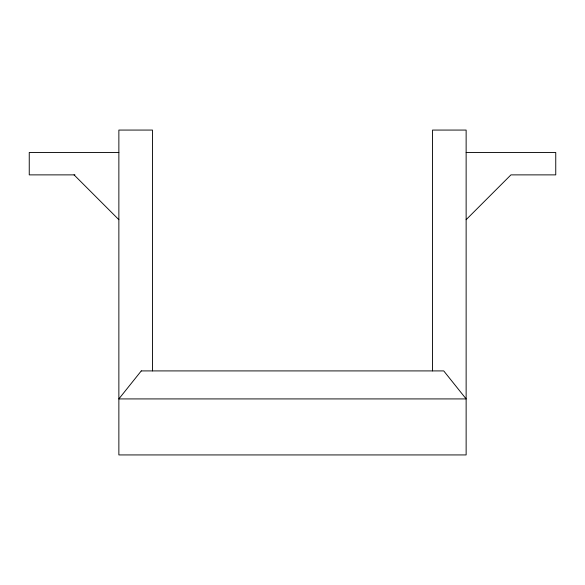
<?xml version="1.0" encoding="UTF-8"?>
<svg xmlns="http://www.w3.org/2000/svg" width="585" height="585" viewBox="0 0 585 585"><rect width="100%" height="100%" fill="white"/><g stroke="black" fill="none" stroke-linecap="round" stroke-linejoin="round"><path stroke-width="0.88" d="M466.135 219.689L510.939 174.878L555.75 174.878L555.75 152.473L466.135 152.473M118.865 152.473L29.25 152.473L29.25 174.878L74.939 174.878M74.061 174.878L118.865 219.689M432.527 370.912L432.527 130.067L466.135 130.067L466.135 454.933L118.865 454.933L118.865 130.067L152.473 130.067L152.473 370.912M141.27 370.912L118.865 398.919L466.135 398.919L443.73 370.912L141.27 370.912"/></g></svg>
